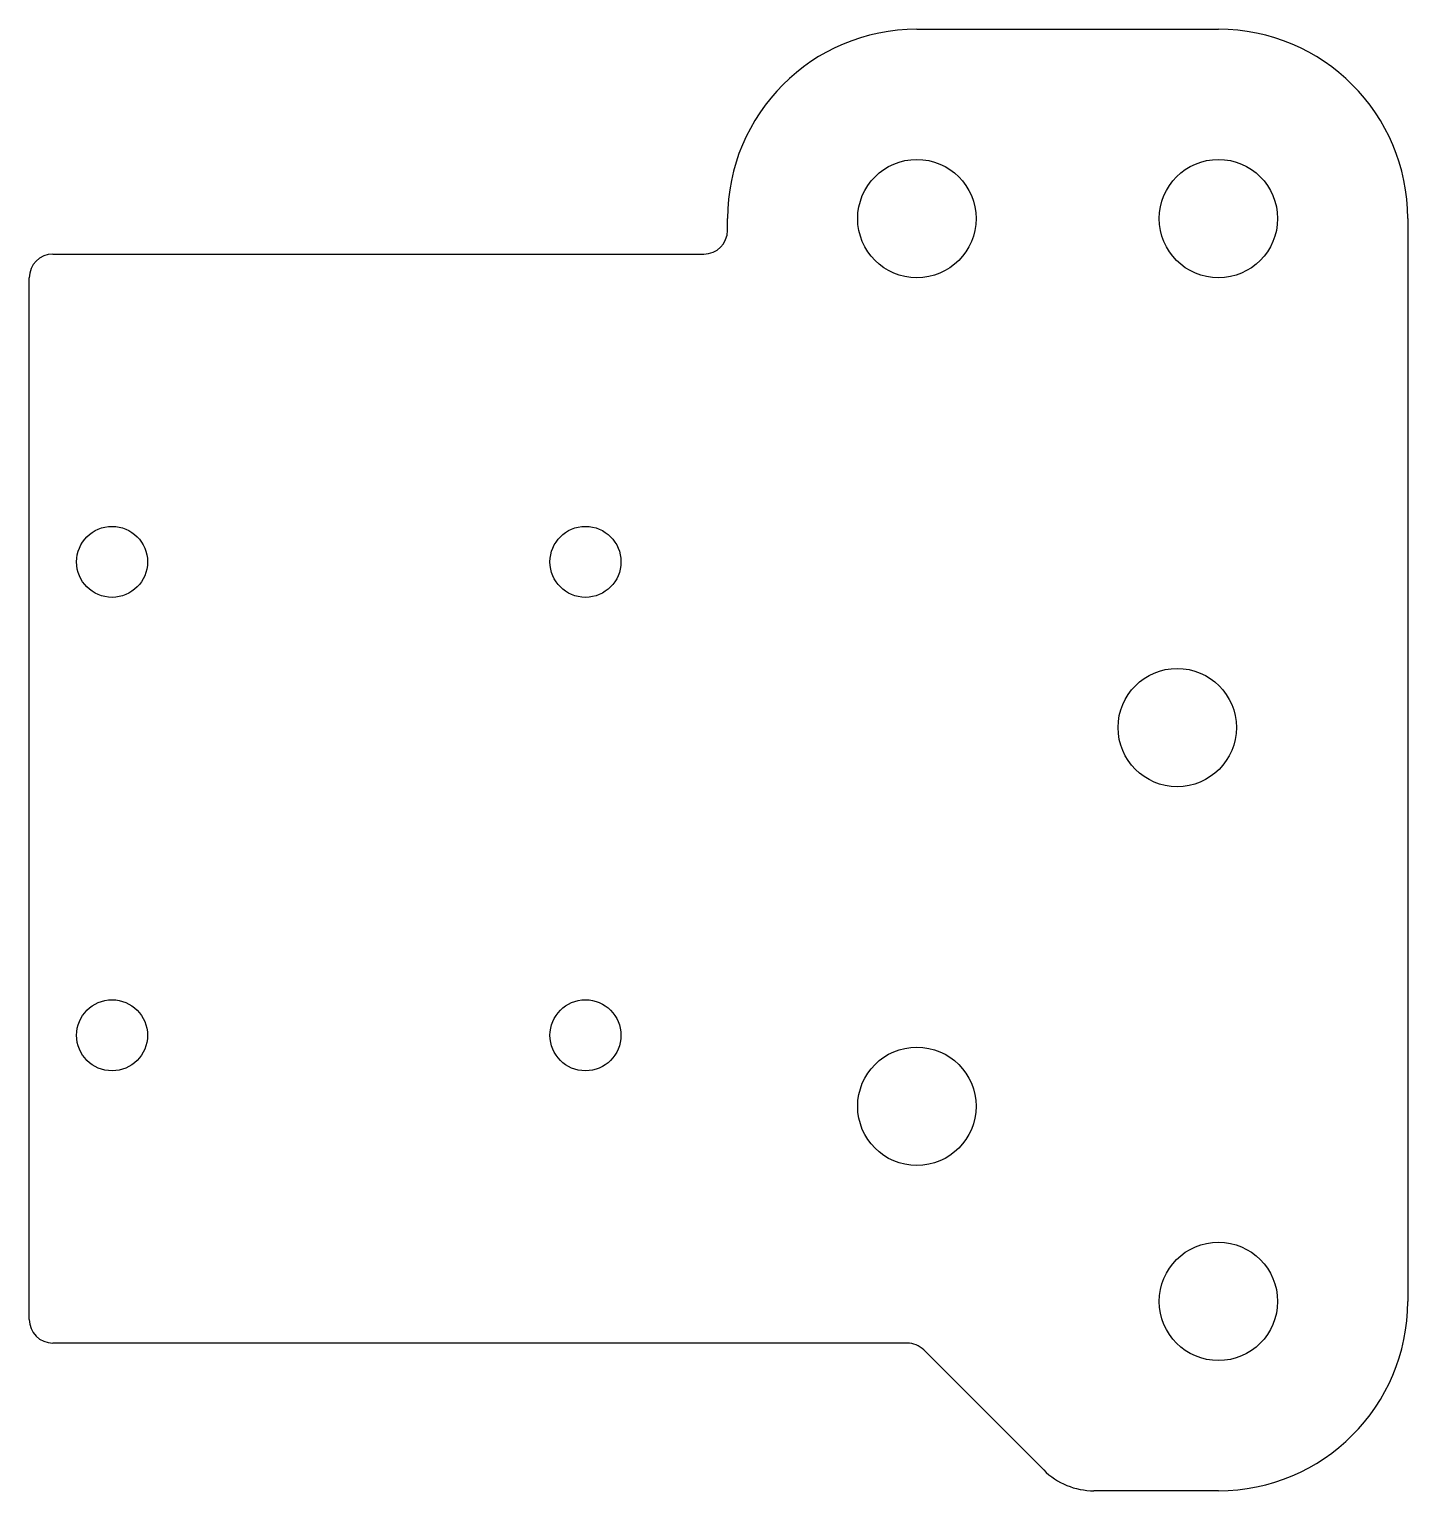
# Model space of a CAD drawing. Extents: x -28.5 to 29.7, y -32.2 to 29.5.
import ezdxf

# ---------------------------------------------------------------- set-up
doc = ezdxf.new("R2010")
doc.units = 0
doc.layers.add('Pad001_cs', color=7, linetype='CONTINUOUS')

msp = doc.modelspace()

# ---------------------------------------------------------------- linework, layer by layer
at = {"layer": 'Pad001_cs'}
for p, q in [((9, 29.5, 40.75), (21.74, 29.5, 40.75)), ((1, 21, 40.75), (1, 21.5, 40.75)), ((29.74, 21.5, 40.75), (29.74, -24.24, 40.75)), ((-27.5, 20, 40.75), (0, 20, 40.75)), ((-28.5, -25, 40.75), (-28.5, 19, 40.75)), ((8.58579, -26, 40.75), (-27.5, -26, 40.75)), ((9.29289, -26.2929, 40.75), (14.3613, -31.3613, 40.75)), ((21.74, -32.24, 40.75), (16.4826, -32.24, 40.75))]:
    msp.add_line(p, q, dxfattribs=at)
for centre, radius in [((9, 21.5), 2.5), ((21.74, 21.5), 2.5), ((-25, 7), 1.5), ((-5, 7), 1.5), ((20, 0), 2.5), ((-25, -13), 1.5), ((-5, -13), 1.5), ((9, -16), 2.5), ((21.74, -24.24), 2.5)]:
    msp.add_circle(centre, radius, dxfattribs=at)
for centre, radius, start, end in [((9, 21.5, 40.75), 8, 90, 180), ((21.74, 21.5, 40.75), 8, 0, 90), ((0, 21, 40.75), 1, -90, 0), ((-27.5, 19, 40.75), 1, 90, 180), ((21.74, -24.24, 40.75), 8, -90, 0), ((-27.5, -25, 40.75), 1, 180, -90), ((8.58579, -27, 40.75), 1, 45, 90), ((16.4826, -29.24, 40.75), 3, -135, -90)]:
    msp.add_arc(centre, radius, start, end, dxfattribs=at)

doc.saveas('drawing.dxf')
